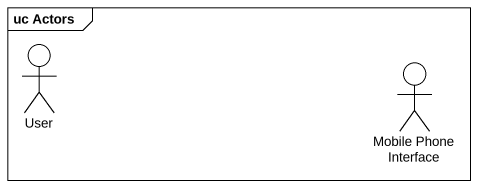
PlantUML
@startuml
mainframe uc Actors
actor User
actor "Mobile Phone Interface" as Mobile_Phone_Interface
@enduml
